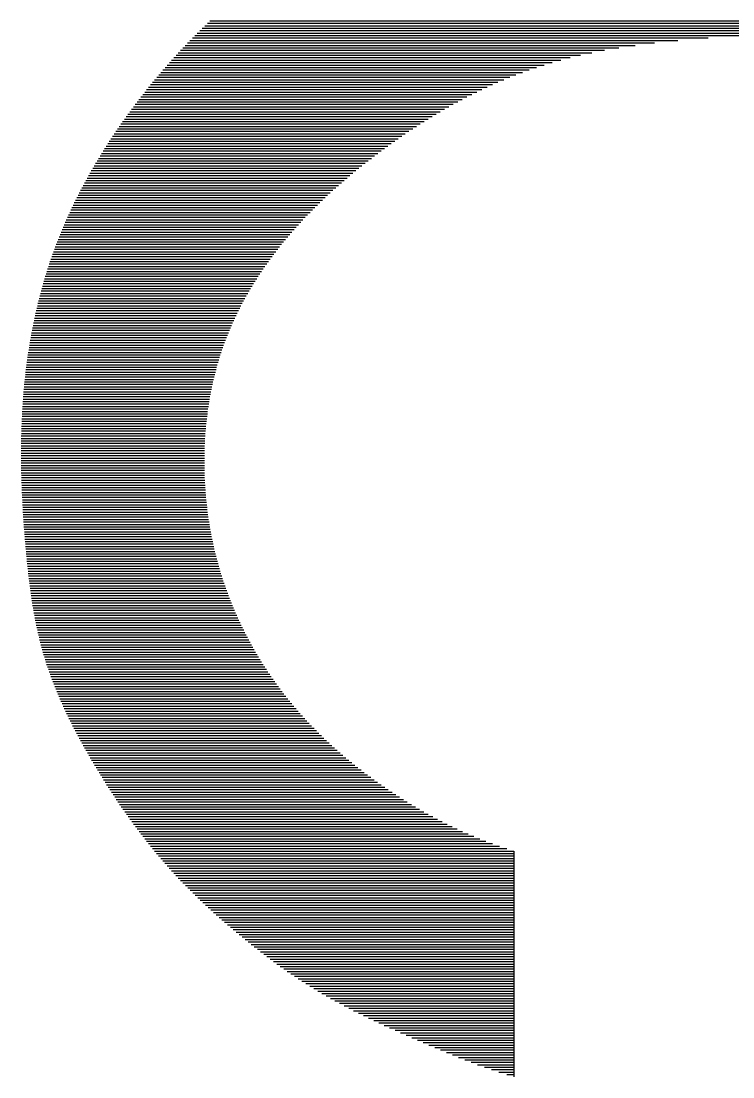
# Model space of a CAD drawing. Extents: x -2502 to 14741, y -2417 to 9756.
# Drawn here: x 8774.15 to 8793.72, y 1302.82 to 1331.83 of the extents above; entities that cross this region are included whole.
import ezdxf
from ezdxf.enums import TextEntityAlignment as Align
from ezdxf.xclip import XClip

# ---------------------------------------------------------------- set-up
doc = ezdxf.new("R2010")
doc.units = 0
doc.header["$LTSCALE"] = 60
doc.header["$MEASUREMENT"] = 0
doc.header["$XCLIPFRAME"] = 0
doc.layers.get('0').update_dxf_attribs({"linetype": 'CONTINUOUS'})
doc.layers.add('2017_67-102$0$RLA-FORMATO', color=7, linetype='CONTINUOUS')
doc.layers.add('2017_67-102$0$RLA-LOGO', color=7, linetype='CONTINUOUS')
doc.styles.add('2017_67-102$0$ROMAND', font='romand', dxfattribs={"height": 31.5})
doc.styles.add('2017_67-102$0$ROMANS', font='ROMANS.shx', dxfattribs={"height": 16.875})

# ---------------------------------------------------------------- blocks, each defined once
blk = doc.blocks.new('2017_67-102$0$viñeta-rl')
at = {"layer": '2017_67-102$0$RLA-LOGO', "color": 9, "true_color": 0xc0c0c0}
for p, q in [((-235.046, 266.357), (-235.046, 244.391)), ((-235.001, 266.404), (-235.001, 244.346)), ((-235.226, 266.164), (-235.226, 244.576)), ((-235.181, 266.213), (-235.181, 244.529)), ((-235.136, 266.262), (-235.136, 244.482)), ((-235.091, 266.31), (-235.091, 244.436)), ((-235.271, 266.115), (-235.271, 244.623)), ((-234.956, 253.76), (-234.956, 244.301)), ((-234.911, 253.203), (-234.911, 244.257)), ((-234.866, 252.772), (-234.866, 244.213)), ((-234.821, 252.418), (-234.821, 244.17)), ((-234.776, 252.118), (-234.776, 244.128)), ((-234.731, 251.857), (-234.731, 244.085)), ((-234.686, 251.626), (-234.686, 244.043)), ((-234.641, 251.419), (-234.641, 244.002)), ((-234.596, 251.23), (-234.596, 243.961)), ((-234.551, 251.057), (-234.551, 243.92)), ((-234.506, 250.897), (-234.506, 243.88)), ((-234.461, 250.748), (-234.461, 243.84)), ((-234.416, 250.608), (-234.416, 243.801)), ((-234.371, 250.476), (-234.371, 243.762)), ((-234.326, 250.352), (-234.326, 243.723)), ((-234.281, 250.233), (-234.281, 243.685)), ((-234.236, 250.119), (-234.236, 243.647)), ((-220.065, 250.193), (-215.929, 250.193)), ((-220.061, 250.193), (-220.061, 243.606)), ((-220.016, 250.193), (-220.016, 243.644)), ((-219.971, 250.193), (-219.971, 243.682)), ((-219.926, 250.193), (-219.926, 243.72)), ((-219.881, 250.193), (-219.881, 243.758)), ((-219.836, 250.193), (-219.836, 243.797)), ((-219.791, 250.193), (-219.791, 243.837)), ((-219.746, 250.193), (-219.746, 243.877)), ((-219.701, 250.193), (-219.701, 243.918)), ((-219.656, 250.193), (-219.656, 243.959)), ((-219.611, 250.193), (-219.611, 244)), ((-219.566, 250.193), (-219.566, 244.042)), ((-219.521, 250.193), (-219.521, 244.085)), ((-219.476, 250.193), (-219.476, 244.128)), ((-219.431, 250.193), (-219.431, 244.172)), ((-219.386, 250.193), (-219.386, 244.216)), ((-219.341, 250.193), (-219.341, 244.261)), ((-219.296, 250.193), (-219.296, 244.307)), ((-219.251, 250.193), (-219.251, 244.353)), ((-219.206, 250.193), (-219.206, 244.399)), ((-219.161, 250.193), (-219.161, 244.446)), ((-219.116, 250.193), (-219.116, 244.493)), ((-219.071, 250.193), (-219.071, 244.541)), ((-219.026, 250.193), (-219.026, 244.59)), ((-218.981, 250.193), (-218.981, 244.639)), ((-218.936, 250.193), (-218.936, 244.689)), ((-218.891, 250.193), (-218.891, 244.739)), ((-218.846, 250.193), (-218.846, 244.789)), ((-218.801, 250.193), (-218.801, 244.84)), ((-218.756, 250.193), (-218.756, 244.892)), ((-218.711, 250.193), (-218.711, 244.944)), ((-218.666, 250.193), (-218.666, 244.997)), ((-218.621, 250.193), (-218.621, 245.05)), ((-218.576, 250.193), (-218.576, 245.103)), ((-218.531, 250.193), (-218.531, 245.157)), ((-218.486, 250.193), (-218.486, 245.212)), ((-218.441, 250.193), (-218.441, 245.266)), ((-218.396, 250.193), (-218.396, 245.322)), ((-218.351, 250.193), (-218.351, 245.378)), ((-218.306, 250.193), (-218.306, 245.435)), ((-218.261, 250.193), (-218.261, 245.492)), ((-218.216, 250.193), (-218.216, 245.55)), ((-218.171, 250.193), (-218.171, 245.609)), ((-218.126, 250.193), (-218.126, 245.668)), ((-218.081, 250.193), (-218.081, 245.728)), ((-218.036, 250.193), (-218.036, 245.789)), ((-217.991, 250.193), (-217.991, 245.851)), ((-217.946, 250.193), (-217.946, 245.913)), ((-217.901, 250.193), (-217.901, 245.977)), ((-217.856, 250.193), (-217.856, 246.041)), ((-217.811, 250.193), (-217.811, 246.107)), ((-217.766, 250.193), (-217.766, 246.173)), ((-217.721, 250.193), (-217.721, 246.241)), ((-217.676, 250.193), (-217.676, 246.31)), ((-217.631, 250.193), (-217.631, 246.38)), ((-217.586, 250.193), (-217.586, 246.452)), ((-217.541, 250.193), (-217.541, 246.525)), ((-217.496, 250.193), (-217.496, 246.599)), ((-217.451, 250.193), (-217.451, 246.675)), ((-217.406, 250.193), (-217.406, 246.753)), ((-217.361, 250.193), (-217.361, 246.833)), ((-217.316, 250.193), (-217.316, 246.914)), ((-217.271, 250.193), (-217.271, 246.997)), ((-217.226, 250.193), (-217.226, 247.082)), ((-217.181, 250.193), (-217.181, 247.168)), ((-217.136, 250.193), (-217.136, 247.256)), ((-217.091, 250.193), (-217.091, 247.346)), ((-217.046, 250.193), (-217.046, 247.437)), ((-217.001, 250.193), (-217.001, 247.53)), ((-216.956, 250.193), (-216.956, 247.625)), ((-216.911, 250.193), (-216.911, 247.721)), ((-216.866, 250.193), (-216.866, 247.818)), ((-216.821, 250.193), (-216.821, 247.917)), ((-216.776, 250.193), (-216.776, 248.017)), ((-216.731, 250.193), (-216.731, 248.119)), ((-216.686, 250.193), (-216.686, 248.221)), ((-216.641, 250.193), (-216.641, 248.325)), ((-216.596, 250.193), (-216.596, 248.429)), ((-216.551, 250.193), (-216.551, 248.534)), ((-216.506, 250.193), (-216.506, 248.639)), ((-216.461, 250.193), (-216.461, 248.745)), ((-216.416, 250.193), (-216.416, 248.852)), ((-216.371, 250.193), (-216.371, 248.959)), ((-216.326, 250.193), (-216.326, 249.069)), ((-216.281, 250.193), (-216.281, 249.18)), ((-216.236, 250.193), (-216.236, 249.294)), ((-216.191, 250.193), (-216.191, 249.411)), ((-216.146, 250.193), (-216.146, 249.531)), ((-216.101, 250.193), (-216.101, 249.655)), ((-216.056, 250.193), (-216.056, 249.785)), ((-216.011, 250.193), (-216.011, 249.921)), ((-215.966, 250.193), (-215.966, 250.066)), ((-234.191, 250.009), (-234.191, 243.609)), ((-234.146, 249.904), (-234.146, 243.572)), ((-220.151, 249.93), (-220.151, 243.533)), ((-220.106, 250.064), (-220.106, 243.57)), ((-234.101, 249.802), (-234.101, 243.535)), ((-220.196, 249.804), (-220.196, 243.497)), ((-234.056, 249.703), (-234.056, 243.499)), ((-234.011, 249.608), (-234.011, 243.462)), ((-233.966, 249.515), (-233.966, 243.427)), ((-220.286, 249.57), (-220.286, 243.426)), ((-220.241, 249.684), (-220.241, 243.461)), ((-233.921, 249.424), (-233.921, 243.391)), ((-233.876, 249.336), (-233.876, 243.356)), ((-220.376, 249.356), (-220.376, 243.356)), ((-220.331, 249.461), (-220.331, 243.391)), ((-233.831, 249.25), (-233.831, 243.321)), ((-233.786, 249.165), (-233.786, 243.287)), ((-220.466, 249.157), (-220.466, 243.288)), ((-220.421, 249.255), (-220.421, 243.322)), ((-233.741, 249.083), (-233.741, 243.253)), ((-233.696, 249.002), (-233.696, 243.219)), ((-220.556, 248.97), (-220.556, 243.221)), ((-220.511, 249.062), (-220.511, 243.255)), ((-233.651, 248.923), (-233.651, 243.185)), ((-233.606, 248.846), (-233.606, 243.152)), ((-233.561, 248.77), (-233.561, 243.119)), ((-220.646, 248.794), (-220.646, 243.156)), ((-220.601, 248.881), (-220.601, 243.188)), ((-233.516, 248.695), (-233.516, 243.087)), ((-233.471, 248.622), (-233.471, 243.054)), ((-233.426, 248.55), (-233.426, 243.022)), ((-220.781, 248.547), (-220.781, 243.06)), ((-220.736, 248.627), (-220.736, 243.092)), ((-220.691, 248.71), (-220.691, 243.124)), ((-233.381, 248.479), (-233.381, 242.991)), ((-233.336, 248.409), (-233.336, 242.959)), ((-220.871, 248.391), (-220.871, 242.997)), ((-220.826, 248.468), (-220.826, 243.028)), ((-233.291, 248.34), (-233.291, 242.928)), ((-233.246, 248.272), (-233.246, 242.898)), ((-233.201, 248.205), (-233.201, 242.867)), ((-221.006, 248.17), (-221.006, 242.906)), ((-220.961, 248.242), (-220.961, 242.936)), ((-220.916, 248.316), (-220.916, 242.967)), ((-233.156, 248.139), (-233.156, 242.837)), ((-233.111, 248.074), (-233.111, 242.807)), ((-233.066, 248.01), (-233.066, 242.778)), ((-221.096, 248.029), (-221.096, 242.846)), ((-221.051, 248.099), (-221.051, 242.876)), ((-233.021, 247.947), (-233.021, 242.749)), ((-232.976, 247.884), (-232.976, 242.72)), ((-232.931, 247.823), (-232.931, 242.691)), ((-221.231, 247.827), (-221.231, 242.758)), ((-221.186, 247.893), (-221.186, 242.787)), ((-221.141, 247.961), (-221.141, 242.816)), ((-232.886, 247.762), (-232.886, 242.663)), ((-232.841, 247.701), (-232.841, 242.635)), ((-232.796, 247.642), (-232.796, 242.607)), ((-232.751, 247.583), (-232.751, 242.58)), ((-221.366, 247.635), (-221.366, 242.672)), ((-221.321, 247.698), (-221.321, 242.701)), ((-221.276, 247.762), (-221.276, 242.729)), ((-232.706, 247.525), (-232.706, 242.553)), ((-232.661, 247.467), (-232.661, 242.526)), ((-232.616, 247.41), (-232.616, 242.499)), ((-221.546, 247.395), (-221.546, 242.561)), ((-221.501, 247.453), (-221.501, 242.589)), ((-221.456, 247.513), (-221.456, 242.616)), ((-221.411, 247.574), (-221.411, 242.644)), ((-232.571, 247.354), (-232.571, 242.473)), ((-232.526, 247.299), (-232.526, 242.447)), ((-232.481, 247.244), (-232.481, 242.421)), ((-221.681, 247.224), (-221.681, 242.48)), ((-221.636, 247.28), (-221.636, 242.507)), ((-221.591, 247.337), (-221.591, 242.534)), ((-232.436, 247.19), (-232.436, 242.396)), ((-232.391, 247.136), (-232.391, 242.371)), ((-232.346, 247.084), (-232.346, 242.346)), ((-232.301, 247.032), (-232.301, 242.322)), ((-221.861, 247.01), (-221.861, 242.375)), ((-221.816, 247.062), (-221.816, 242.401)), ((-221.771, 247.115), (-221.771, 242.427)), ((-221.726, 247.169), (-221.726, 242.453)), ((-232.256, 246.98), (-232.256, 242.297)), ((-232.211, 246.93), (-232.211, 242.274)), ((-232.166, 246.879), (-232.166, 242.25)), ((-232.121, 246.83), (-232.121, 242.227)), ((-222.041, 246.809), (-222.041, 242.273)), ((-221.996, 246.858), (-221.996, 242.298)), ((-221.951, 246.908), (-221.951, 242.323)), ((-221.906, 246.958), (-221.906, 242.349)), ((-232.076, 246.781), (-232.076, 242.204)), ((-232.031, 246.733), (-232.031, 242.181)), ((-231.986, 246.686), (-231.986, 242.158)), ((-231.941, 246.639), (-231.941, 242.136)), ((-222.221, 246.621), (-222.221, 242.176)), ((-222.176, 246.667), (-222.176, 242.2)), ((-222.131, 246.713), (-222.131, 242.224)), ((-222.086, 246.761), (-222.086, 242.248)), ((-231.896, 246.593), (-231.896, 242.114)), ((-231.851, 246.547), (-231.851, 242.093)), ((-231.806, 246.502), (-231.806, 242.072)), ((-231.761, 246.458), (-231.761, 242.051)), ((-222.401, 246.444), (-222.401, 242.083)), ((-222.356, 246.487), (-222.356, 242.105)), ((-222.311, 246.531), (-222.311, 242.129)), ((-222.266, 246.576), (-222.266, 242.152)), ((-231.716, 246.414), (-231.716, 242.03)), ((-231.671, 246.371), (-231.671, 242.009)), ((-231.626, 246.329), (-231.626, 241.989)), ((-231.581, 246.287), (-231.581, 241.969)), ((-231.536, 246.246), (-231.536, 241.95)), ((-222.626, 246.24), (-222.626, 241.973)), ((-222.581, 246.279), (-222.581, 241.994)), ((-222.536, 246.319), (-222.536, 242.016)), ((-222.491, 246.36), (-222.491, 242.038)), ((-222.446, 246.402), (-222.446, 242.06)), ((-231.491, 246.205), (-231.491, 241.931)), ((-231.446, 246.165), (-231.446, 241.912)), ((-231.401, 246.126), (-231.401, 241.893)), ((-231.356, 246.087), (-231.356, 241.874)), ((-231.311, 246.048), (-231.311, 241.856)), ((-222.851, 246.051), (-222.851, 241.871)), ((-222.806, 246.087), (-222.806, 241.89)), ((-222.761, 246.124), (-222.761, 241.911)), ((-222.716, 246.162), (-222.716, 241.931)), ((-222.671, 246.201), (-222.671, 241.952)), ((-231.266, 246.011), (-231.266, 241.838)), ((-231.221, 245.974), (-231.221, 241.821)), ((-231.176, 245.937), (-231.176, 241.804)), ((-231.131, 245.901), (-231.131, 241.787)), ((-231.086, 245.865), (-231.086, 241.77)), ((-223.121, 245.844), (-223.121, 241.759)), ((-223.076, 245.877), (-223.076, 241.777)), ((-223.031, 245.911), (-223.031, 241.795)), ((-222.986, 245.945), (-222.986, 241.813)), ((-222.941, 245.98), (-222.941, 241.832)), ((-222.896, 246.015), (-222.896, 241.851)), ((-231.041, 245.83), (-231.041, 241.753)), ((-230.996, 245.796), (-230.996, 241.737)), ((-230.951, 245.762), (-230.951, 241.721)), ((-230.906, 245.729), (-230.906, 241.706)), ((-230.861, 245.696), (-230.861, 241.69)), ((-230.816, 245.664), (-230.816, 241.675)), ((-223.391, 245.657), (-223.391, 241.66)), ((-223.346, 245.687), (-223.346, 241.675)), ((-223.301, 245.718), (-223.301, 241.691)), ((-223.256, 245.748), (-223.256, 241.708)), ((-223.211, 245.78), (-223.211, 241.724)), ((-223.166, 245.812), (-223.166, 241.741)), ((-230.771, 245.632), (-230.771, 241.661)), ((-230.726, 245.6), (-230.726, 241.646)), ((-230.681, 245.57), (-230.681, 241.632)), ((-230.636, 245.539), (-230.636, 241.618)), ((-230.591, 245.51), (-230.591, 241.604)), ((-230.546, 245.48), (-230.546, 241.59)), ((-230.501, 245.452), (-230.501, 241.577)), ((-223.706, 245.461), (-223.706, 241.56)), ((-223.661, 245.488), (-223.661, 241.573)), ((-223.616, 245.515), (-223.616, 241.587)), ((-223.571, 245.543), (-223.571, 241.601)), ((-223.526, 245.571), (-223.526, 241.615)), ((-223.481, 245.599), (-223.481, 241.629)), ((-223.436, 245.628), (-223.436, 241.644)), ((-230.456, 245.423), (-230.456, 241.564)), ((-230.411, 245.396), (-230.411, 241.551)), ((-230.366, 245.368), (-230.366, 241.539)), ((-230.321, 245.342), (-230.321, 241.527)), ((-230.276, 245.315), (-230.276, 241.515)), ((-230.231, 245.29), (-230.231, 241.503)), ((-230.186, 245.264), (-230.186, 241.491)), ((-224.066, 245.264), (-224.066, 241.468)), ((-224.021, 245.288), (-224.021, 241.479)), ((-223.976, 245.311), (-223.976, 241.489)), ((-223.931, 245.335), (-223.931, 241.5)), ((-223.886, 245.36), (-223.886, 241.512)), ((-223.841, 245.384), (-223.841, 241.523)), ((-223.796, 245.41), (-223.796, 241.535)), ((-223.751, 245.435), (-223.751, 241.548)), ((-230.141, 245.24), (-230.141, 241.48)), ((-230.096, 245.215), (-230.096, 241.469)), ((-230.051, 245.191), (-230.051, 241.458)), ((-230.006, 245.168), (-230.006, 241.447)), ((-229.961, 245.145), (-229.961, 241.437)), ((-229.916, 245.123), (-229.916, 241.426)), ((-229.871, 245.101), (-229.871, 241.416)), ((-229.826, 245.079), (-229.826, 241.407)), ((-224.471, 245.074), (-224.471, 241.387)), ((-224.426, 245.094), (-224.426, 241.395)), ((-224.381, 245.114), (-224.381, 241.404)), ((-224.336, 245.134), (-224.336, 241.412)), ((-224.291, 245.155), (-224.291, 241.421)), ((-224.246, 245.176), (-224.246, 241.43)), ((-224.201, 245.197), (-224.201, 241.439)), ((-224.156, 245.219), (-224.156, 241.448)), ((-224.111, 245.242), (-224.111, 241.458)), ((-229.781, 245.058), (-229.781, 241.397)), ((-229.736, 245.038), (-229.736, 241.388)), ((-229.691, 245.018), (-229.691, 241.379)), ((-229.646, 244.998), (-229.646, 241.37)), ((-229.601, 244.979), (-229.601, 241.361)), ((-229.556, 244.96), (-229.556, 241.352)), ((-229.511, 244.942), (-229.511, 241.344)), ((-229.466, 244.924), (-229.466, 241.336)), ((-229.421, 244.907), (-229.421, 241.328)), ((-229.376, 244.89), (-229.376, 241.32)), ((-229.331, 244.874), (-229.331, 241.313)), ((-224.966, 244.884), (-224.966, 241.314)), ((-224.921, 244.899), (-224.921, 241.319)), ((-224.876, 244.915), (-224.876, 241.325)), ((-224.831, 244.931), (-224.831, 241.332)), ((-224.786, 244.948), (-224.786, 241.338)), ((-224.741, 244.965), (-224.741, 241.344)), ((-224.696, 244.982), (-224.696, 241.351)), ((-224.651, 245), (-224.651, 241.358)), ((-224.606, 245.018), (-224.606, 241.365)), ((-224.561, 245.036), (-224.561, 241.372)), ((-224.516, 245.055), (-224.516, 241.38)), ((-229.286, 244.858), (-229.286, 241.306)), ((-229.241, 244.843), (-229.241, 241.299)), ((-229.196, 244.828), (-229.196, 241.292)), ((-229.151, 244.813), (-229.151, 241.285)), ((-229.106, 244.799), (-229.106, 241.278)), ((-229.061, 244.785), (-229.061, 241.272)), ((-229.016, 244.771), (-229.016, 241.266)), ((-228.971, 244.758), (-228.971, 241.26)), ((-228.926, 244.746), (-228.926, 241.254)), ((-228.881, 244.734), (-228.881, 241.249)), ((-228.836, 244.722), (-228.836, 241.243)), ((-228.791, 244.71), (-228.791, 241.238)), ((-228.746, 244.699), (-228.746, 241.233)), ((-228.701, 244.688), (-228.701, 241.228)), ((-228.656, 244.678), (-228.656, 241.224)), ((-225.686, 244.683), (-225.686, 241.239)), ((-225.641, 244.693), (-225.641, 241.243)), ((-225.596, 244.703), (-225.596, 241.247)), ((-225.551, 244.714), (-225.551, 241.251)), ((-225.506, 244.725), (-225.506, 241.255)), ((-225.461, 244.736), (-225.461, 241.259)), ((-225.416, 244.748), (-225.416, 241.264)), ((-225.371, 244.76), (-225.371, 241.268)), ((-225.326, 244.772), (-225.326, 241.273)), ((-225.281, 244.785), (-225.281, 241.277)), ((-225.236, 244.798), (-225.236, 241.282)), ((-225.191, 244.811), (-225.191, 241.287)), ((-225.146, 244.825), (-225.146, 241.292)), ((-225.101, 244.839), (-225.101, 241.297)), ((-225.056, 244.854), (-225.056, 241.303)), ((-225.011, 244.868), (-225.011, 241.308)), ((-228.611, 244.668), (-228.611, 241.219)), ((-228.566, 244.658), (-228.566, 241.215)), ((-228.521, 244.649), (-228.521, 241.211)), ((-228.476, 244.64), (-228.476, 241.207)), ((-228.431, 244.632), (-228.431, 241.203)), ((-228.386, 244.623), (-228.386, 241.199)), ((-228.341, 244.615), (-228.341, 241.196)), ((-228.296, 244.608), (-228.296, 241.193)), ((-228.251, 244.601), (-228.251, 241.19)), ((-228.206, 244.594), (-228.206, 241.187)), ((-228.161, 244.587), (-228.161, 241.184)), ((-228.116, 244.581), (-228.116, 241.181)), ((-228.071, 244.575), (-228.071, 241.179)), ((-228.026, 244.569), (-228.026, 241.177)), ((-227.981, 244.564), (-227.981, 241.174)), ((-227.936, 244.559), (-227.936, 241.172)), ((-227.891, 244.554), (-227.891, 241.171)), ((-227.846, 244.55), (-227.846, 241.169)), ((-227.801, 244.546), (-227.801, 241.167)), ((-227.756, 244.542), (-227.756, 241.166)), ((-227.711, 244.538), (-227.711, 241.165)), ((-227.666, 244.535), (-227.666, 241.164)), ((-227.621, 244.532), (-227.621, 241.163)), ((-227.576, 244.53), (-227.576, 241.162)), ((-227.531, 244.528), (-227.531, 241.162)), ((-227.486, 244.526), (-227.486, 241.161)), ((-227.441, 244.524), (-227.441, 241.161)), ((-227.396, 244.522), (-227.396, 241.16)), ((-227.351, 244.521), (-227.351, 241.16)), ((-227.306, 244.52), (-227.306, 241.16)), ((-227.261, 244.52), (-227.261, 241.161)), ((-227.216, 244.52), (-227.216, 241.161)), ((-227.171, 244.52), (-227.171, 241.161)), ((-227.126, 244.52), (-227.126, 241.162)), ((-227.081, 244.521), (-227.081, 241.163)), ((-227.036, 244.521), (-227.036, 241.164)), ((-226.991, 244.523), (-226.991, 241.164)), ((-226.946, 244.524), (-226.946, 241.166)), ((-226.901, 244.526), (-226.901, 241.167)), ((-226.856, 244.528), (-226.856, 241.168)), ((-226.811, 244.53), (-226.811, 241.169)), ((-226.766, 244.533), (-226.766, 241.171)), ((-226.721, 244.535), (-226.721, 241.173)), ((-226.676, 244.539), (-226.676, 241.174)), ((-226.631, 244.542), (-226.631, 241.176)), ((-226.586, 244.546), (-226.586, 241.178)), ((-226.541, 244.55), (-226.541, 241.18)), ((-226.496, 244.554), (-226.496, 241.183)), ((-226.451, 244.559), (-226.451, 241.185)), ((-226.406, 244.564), (-226.406, 241.187)), ((-226.361, 244.569), (-226.361, 241.19)), ((-226.316, 244.574), (-226.316, 241.192)), ((-226.271, 244.58), (-226.271, 241.195)), ((-226.226, 244.586), (-226.226, 241.198)), ((-226.181, 244.592), (-226.181, 241.201)), ((-226.136, 244.599), (-226.136, 241.204)), ((-226.091, 244.606), (-226.091, 241.207)), ((-226.046, 244.613), (-226.046, 241.21)), ((-226.001, 244.621), (-226.001, 241.213)), ((-225.956, 244.629), (-225.956, 241.217)), ((-225.911, 244.637), (-225.911, 241.22)), ((-225.866, 244.645), (-225.866, 241.224)), ((-225.821, 244.654), (-225.821, 241.227)), ((-225.776, 244.663), (-225.776, 241.231)), ((-225.731, 244.673), (-225.731, 241.235))]:
    blk.add_line(p, q, dxfattribs=at)
at = {"layer": '2017_67-102$0$RLA-FORMATO', "color": 4, "style": '2017_67-102$0$ROMAND'}
for tag, p in [('DESAR', (-1255.783, 233.263)), ('PRELIM', (-1123.111, 233.263)), ('PROP', (-989.639, 233.263)), ('CONST', (-823.737, 233.263))]:
    blk.add_attdef(tag, p, '', height=16, dxfattribs=at)
at = {"layer": '2017_67-102$0$RLA-FORMATO', "color": 2, "style": '2017_67-102$0$ROMANS'}
for tag, p, height in [('REVNO1', (-1394.08, 180.648), 10), ('DETNO1', (-1358.401, 180.648), 10), ('FECHA1', (-880.483, 180.648), 10), ('REVNO2', (-1394.08, 155.648), 10), ('DETNO2', (-1358.401, 155.648), 10), ('FECHA2', (-880.483, 155.648), 10), ('REVNO3', (-1394.08, 130.649), 10), ('DETNO3', (-1358.401, 130.649), 10), ('FECHA3', (-880.483, 130.649), 10), ('REVNO4', (-1394.08, 105.649), 10), ('DETNO4', (-1358.401, 105.649), 10), ('FECHA4', (-880.483, 105.649), 10), ('REVNO5', (-1394.08, 80.649), 11.25), ('DETNO5', (-1358.401, 80.649), 10), ('FECHA5', (-880.483, 80.649), 10), ('REVNO6', (-1392.274, 55.649), 10), ('DETNO6', (-1356.594, 55.649), 10), ('FECHA6', (-878.676, 55.649), 10), ('INGENIERO', (-741.067, 33.399), 10), ('DIBUJANTE', (-571.615, 33.401), 10), ('REVNO7', (-1394.08, 30.65), 10), ('DETNO7', (-1358.401, 30.65), 10), ('FECHA7', (-880.483, 30.65), 10), ('REVNO8', (-1394.08, 8.603), 10), ('DETNO8', (-1358.401, 8.603), 10), ('FECHA8', (-880.483, 8.603), 10), ('PROYECTISTA', (-740.886, 4.812), 10), ('INGENIERO', (-568.569, 4.615), 10)]:
    blk.add_attdef(tag, p, '', height=height, dxfattribs=at)
for tag, p in [('PERSNO1', (-946.608, 180.648)), ('PERSNO2', (-946.608, 155.648)), ('PERSNO3', (-946.608, 130.649)), ('PERSNO4', (-946.608, 105.649)), ('PERSNO5', (-946.608, 80.649)), ('PERSNO6', (-946.608, 55.649)), ('PERSNO7', (-946.608, 30.65)), ('PERSNO8', (-946.608, 8.603))]:
    blk.add_attdef(tag, text='', height=10, dxfattribs=at).set_placement(p, align=Align.CENTER)
at = {"layer": '2017_67-102$0$RLA-FORMATO', "color": 5, "style": '2017_67-102$0$ROMAND'}
blk.add_attdef('PROYECTO', text='', height=16.9, dxfattribs=at).set_placement((-289.167, 165.033), align=Align.MIDDLE)
for tag, p in [('TITULO1', (-567.962, 108.18)), ('TITULO2', (-567.962, 74.225))]:
    blk.add_attdef(tag, p, '', height=20, dxfattribs=at)
at = {"layer": '2017_67-102$0$RLA-FORMATO', "color": 2, "style": '2017_67-102$0$ROMANS'}
for tag, p in [('NOMARCH', (-1424.041, 5.527)), ('FECHA', (-1406.947, 5.527))]:
    blk.add_attdef(tag, p, '', height=11.25, rotation=90, dxfattribs=at)
at = {"layer": '2017_67-102$0$RLA-FORMATO', "color": 5, "style": '2017_67-102$0$ROMAND', "width": 0.967839}
blk.add_attdef('NUMERO', text='', height=24, dxfattribs=at).set_placement((-290.268, 13.329), (-62.411, 13.329), align=Align.FIT)
at = {"layer": '2017_67-102$0$RLA-FORMATO', "color": 5, "style": '2017_67-102$0$ROMAND', "flags": 12}
blk.add_attdef('REVISION', text='', height=24, dxfattribs=at).set_placement((-24.501, 25.329), align=Align.MIDDLE)
blk = doc.blocks.new('2017_67-102')
at = {"layer": '2017_67-102$0$RLA-FORMATO', "xscale": 1.5, "yscale": 1.5, "zscale": 1.5, "rotation": 270}
blk.add_blockref('2017_67-102$0$viñeta-rl', (0, 0), dxfattribs=at)

msp = doc.modelspace()

# ---------------------------------------------------------------- block references
ref = msp.add_blockref('2017_67-102', (8412.406, 978.926))
XClip(ref).set_block_clipping_path([(-3687.0188045871, -2187.7762680597), (2000.0933418176, 1123.9194592869)])

doc.saveas('drawing.dxf')
